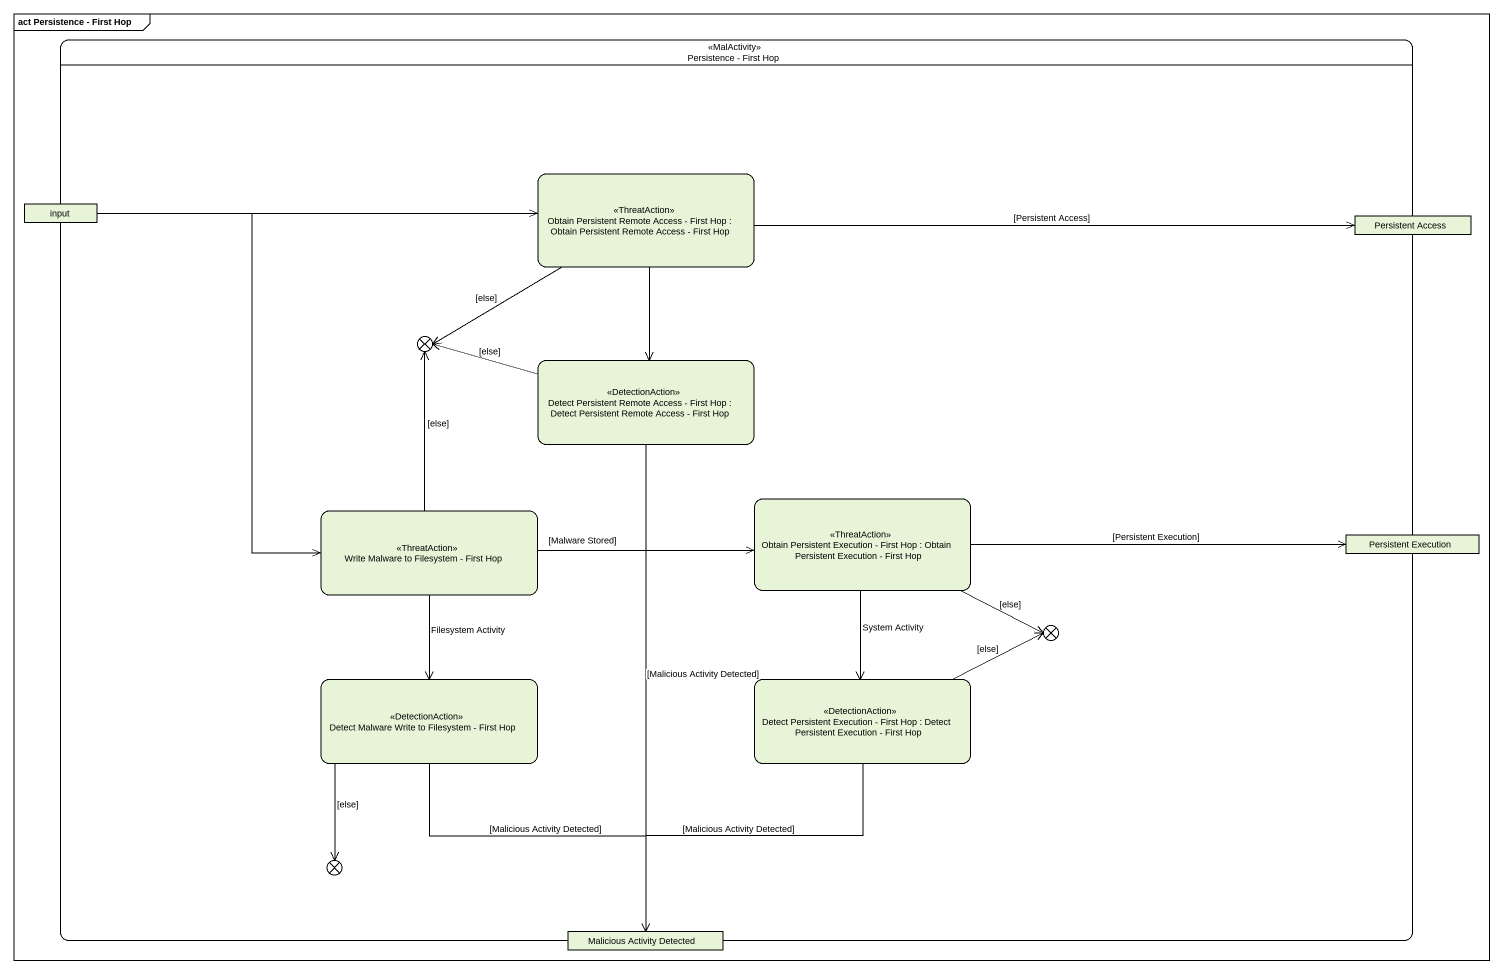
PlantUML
@startuml
mainframe act Persistence - First Hop
hide empty description
state "Persistence - First Hop" as Persistence_First_Hop <<MalActivity>> {
  state input <<object>>
  state "Obtain Persistent Remote Access - First Hop : Obtain Persistent Remote Access - First Hop" as Obtain_Persistent_Remote <<ThreatAction>>
  state "Persistent Access" as Persistent_Access <<object>>
  state flowfinal1 <<end>>
  state "Detect Persistent Remote Access - First Hop : Detect Persistent Remote Access - First Hop" as Detect_Persistent_Remote <<DetectionAction>>
  state "Write Malware to Filesystem - First Hop" as Write_Malware_to_Filesystem <<ThreatAction>>
  state "Obtain Persistent Execution - First Hop : Obtain Persistent Execution - First Hop" as Obtain_Persistent_Execution <<ThreatAction>>
  state "Persistent Execution" as Persistent_Execution <<object>>
  state flowfinal2 <<end>>
  state "Detect Malware Write to Filesystem - First Hop" as Detect_Malware_Write_to <<DetectionAction>>
  state "Detect Persistent Execution - First Hop : Detect Persistent Execution - First Hop" as Detect_Persistent_Execution <<DetectionAction>>
  state flowfinal3 <<end>>
  state "Malicious Activity Detected" as Malicious_Activity_Detected <<object>>
}
input -right-> Obtain_Persistent_Remote
input --> Write_Malware_to_Filesystem
Obtain_Persistent_Remote -right-> Persistent_Access : [Persistent Access]
Obtain_Persistent_Remote -left-> flowfinal1 : [else]
Obtain_Persistent_Remote --> Detect_Persistent_Remote
Detect_Persistent_Remote -left-> flowfinal1 : [else]
Detect_Persistent_Remote --> Malicious_Activity_Detected : [Malicious Activity Detected]
Write_Malware_to_Filesystem -up-> flowfinal1 : [else]
Write_Malware_to_Filesystem -right-> Obtain_Persistent_Execution : [Malware Stored]
Write_Malware_to_Filesystem --> Detect_Malware_Write_to : Filesystem Activity
Obtain_Persistent_Execution -right-> Persistent_Execution : [Persistent Execution]
Obtain_Persistent_Execution -right-> flowfinal2 : [else]
Obtain_Persistent_Execution --> Detect_Persistent_Execution : System Activity
Detect_Malware_Write_to --> flowfinal3 : [else]
Detect_Malware_Write_to --> Malicious_Activity_Detected : [Malicious Activity Detected]
Detect_Persistent_Execution -right-> flowfinal2 : [else]
Detect_Persistent_Execution --> Malicious_Activity_Detected : [Malicious Activity Detected]
@enduml
